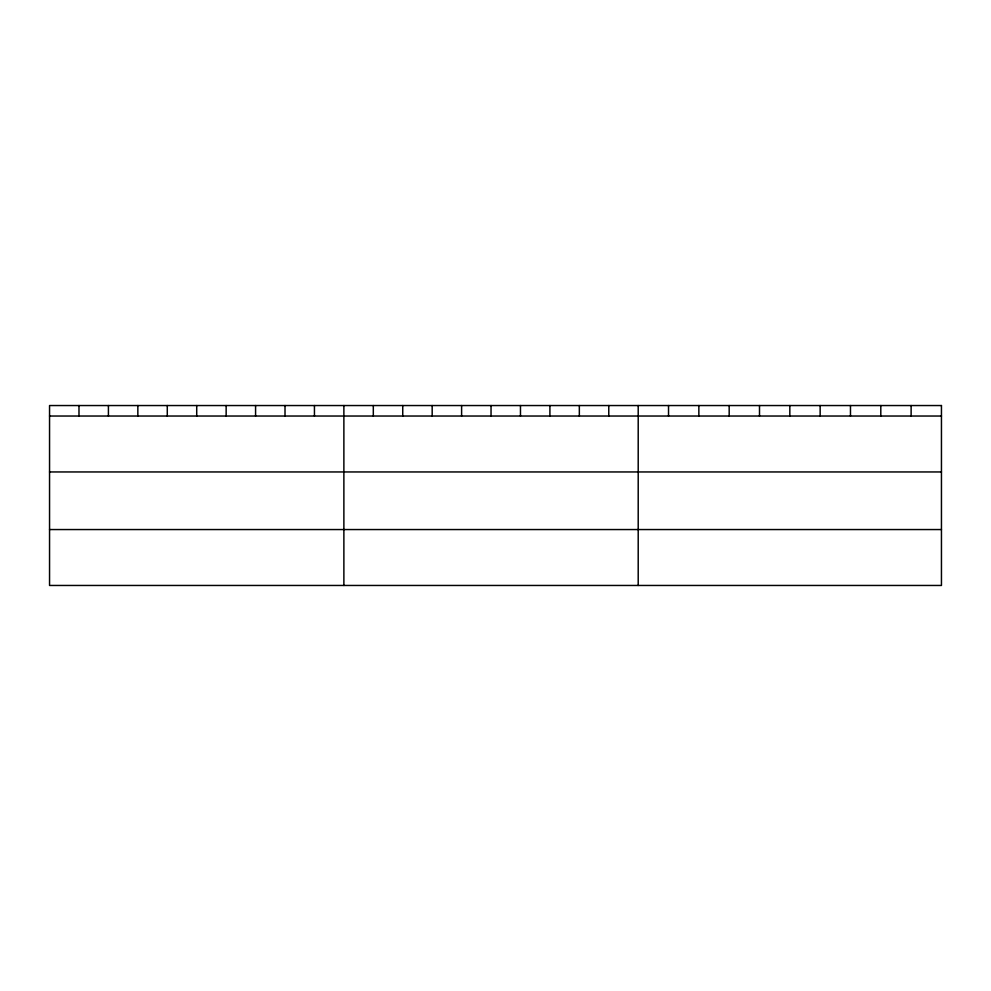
<?xml version="1.0" encoding="UTF-8"?>
<svg xmlns="http://www.w3.org/2000/svg" width="991" height="991" viewBox="0 0 991 991"><rect width="100%" height="100%" fill="white"/><g stroke="black" fill="none" stroke-linecap="round" stroke-linejoin="round"><path stroke-width="1.49" d="M49.55 416.034L941.45 416.034M49.55 471.951L941.45 471.951M49.55 529.553L941.45 529.553M911.125 405.542L911.125 416.034M880.801 405.542L880.801 416.034M850.476 405.542L850.476 416.034M820.152 405.542L820.152 416.034M789.827 405.542L789.827 416.034M759.502 405.542L759.502 416.034M729.178 405.542L729.178 416.034M698.853 405.542L698.853 416.034M668.529 405.542L668.529 416.034M638.204 405.542L638.204 585.458M608.771 405.542L608.771 416.034M579.339 405.542L579.339 416.034M549.906 405.542L549.906 416.034M520.473 405.542L520.473 416.034M491.04 405.542L491.04 416.034M461.608 405.542L461.608 416.034M432.175 405.542L432.175 416.034M402.742 405.542L402.742 416.034M373.31 405.542L373.31 416.034M343.877 405.542L343.877 585.458M314.444 405.542L314.444 416.034M285.012 405.542L285.012 416.034M255.579 405.542L255.579 416.034M226.146 405.542L226.146 416.034M196.714 405.542L196.714 416.034M167.281 405.542L167.281 416.034M137.848 405.542L137.848 416.034M108.415 405.542L108.415 416.034M78.983 405.542L78.983 416.034M941.45 405.542L49.55 405.542L49.55 585.458L941.45 585.458L941.45 405.542"/></g></svg>
